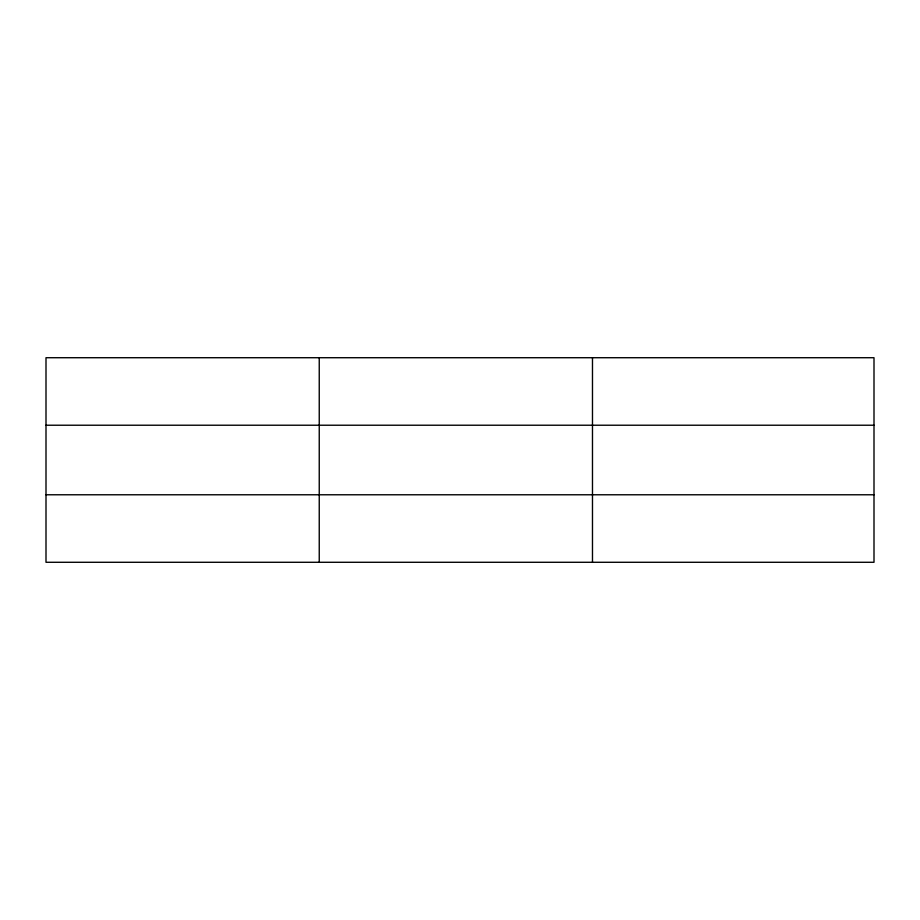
<?xml version="1.0" encoding="UTF-8"?>
<svg xmlns="http://www.w3.org/2000/svg" width="920" height="920" viewBox="0 0 920 920"><rect width="100%" height="100%" fill="white"/><g stroke="black" fill="none" stroke-linecap="round" stroke-linejoin="round"><path stroke-width="1.38" d="M319.24 357.719L319.24 562.281M592.48 357.719L592.48 562.281M874 494.776L874 562.281L46 562.281L46 357.719L874 357.719L874 494.776L46 494.776M46 425.224L874 425.224"/></g></svg>
